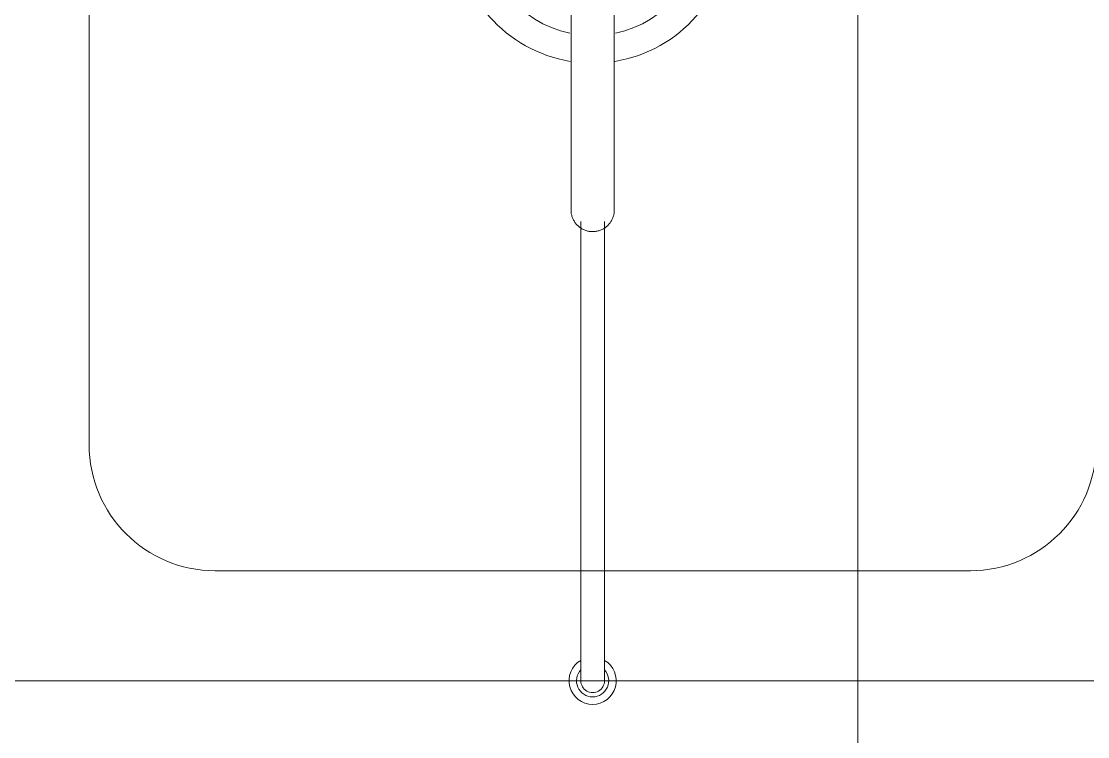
# Model space of a CAD drawing. Header units: inches. Extents: x -1548 to 1644, y -860 to 924.
# Drawn here: x -904.58 to -887.64, y 472.61 to 483.98 of the extents above; entities that cross this region are included whole.
import ezdxf

# ---------------------------------------------------------------- set-up
doc = ezdxf.new("R2010")
doc.units = ezdxf.units.IN
doc.header["$MEASUREMENT"] = 0
for name, color, linetype, lineweight in [('A-FDSQ', 13, 'Continuous', 9), ('G-ANNO-SYMB', 111, 'Continuous', 9), ('P-SANR-FIXT', 6, 'Continuous', 9)]:
    doc.layers.add(name, color=color, linetype=linetype, lineweight=lineweight)

# ---------------------------------------------------------------- blocks, each defined once
blk = doc.blocks.new('Sink-3 Basin - 91_ Width-1106534-L1')
at = {"layer": 'P-SANR-FIXT'}
for p, q in [((-33.132, 5.092), (-33.132, -10.908)), ((-31.132, -12.908), (-19.132, -12.908)), ((-67.132, -14.658), (16.868, -14.658))]:
    blk.add_line(p, q, dxfattribs=at)
for centre, start, end in [((-31.132, -10.908), 180, 270), ((-19.132, -10.908), 270, 0)]:
    blk.add_arc(centre, 2, start, end, dxfattribs=at)
blk = doc.blocks.new('Faucet_Combo - Faucet_Combo-1106549-L1')
at = {"layer": 'P-SANR-FIXT'}
for p, q in [((-0.344, -9.517), (-0.344, -15.24)), ((0.344, -15.24), (0.344, -9.522))]:
    blk.add_line(p, q, dxfattribs=at)
at = {"layer": 'P-SANR-FIXT', "flags": 128}
for points in [[(-0.344, -12.933), (-0.344, -13.129), (-0.344, -13.32), (-0.344, -13.507), (-0.344, -13.69), (-0.344, -13.867), (-0.344, -14.039), (-0.344, -14.205), (-0.344, -14.365), (-0.344, -14.52), (-0.344, -14.667), (-0.344, -14.808), (-0.344, -14.943), (-0.344, -15.07), (-0.344, -15.19), (-0.344, -15.302), (-0.344, -15.407), (-0.344, -15.504), (-0.344, -15.593), (-0.344, -15.674), (-0.344, -15.747), (-0.344, -15.811), (-0.344, -15.867), (-0.344, -15.914), (-0.344, -15.953), (-0.344, -15.983), (-0.344, -16.004), (-0.344, -16.016), (-0.344, -16.02)], [(0.344, -16.02), (0.344, -16.016), (0.344, -16.003), (0.344, -15.981), (0.344, -15.95), (0.344, -15.911), (0.344, -15.863), (0.344, -15.806), (0.344, -15.741), (0.344, -15.668), (0.344, -15.586), (0.344, -15.496), (0.344, -15.399), (0.344, -15.293), (0.344, -15.18), (0.344, -15.06), (0.344, -14.932), (0.344, -14.797), (0.344, -14.655), (0.344, -14.507), (0.344, -14.352), (0.344, -14.191), (0.344, -14.024), (0.344, -13.852), (0.344, -13.675), (0.344, -13.492), (0.344, -13.304), (0.344, -13.112), (0.344, -12.916)], [(-0.344, -16.02), (-0.344, -16.016), (-0.344, -16.003), (-0.344, -15.981), (-0.344, -15.95), (-0.344, -15.911), (-0.344, -15.863), (-0.344, -15.806), (-0.344, -15.741), (-0.344, -15.668), (-0.344, -15.586), (-0.344, -15.496), (-0.344, -15.399), (-0.344, -15.293), (-0.344, -15.24)], [(0.344, -15.24), (0.344, -15.349), (0.344, -15.45), (0.344, -15.544), (0.344, -15.629), (0.344, -15.707), (0.344, -15.776), (0.344, -15.836), (0.344, -15.888), (0.344, -15.932), (0.344, -15.967), (0.344, -15.993), (0.344, -16.011), (0.344, -16.019), (0.344, -16.02)], [(0, -16.364), (-0.014, -16.364), (-0.027, -16.363), (-0.041, -16.361), (-0.055, -16.36), (-0.068, -16.357), (-0.082, -16.354), (-0.095, -16.351), (-0.108, -16.346), (-0.121, -16.342), (-0.134, -16.337), (-0.146, -16.331), (-0.159, -16.325), (-0.171, -16.318), (-0.183, -16.311), (-0.194, -16.304), (-0.205, -16.296), (-0.216, -16.287), (-0.227, -16.279), (-0.237, -16.269), (-0.247, -16.26), (-0.256, -16.25), (-0.265, -16.239), (-0.273, -16.228), (-0.282, -16.217), (-0.289, -16.206), (-0.296, -16.194), (-0.303, -16.182), (-0.309, -16.17), (-0.315, -16.157), (-0.32, -16.145), (-0.325, -16.132), (-0.329, -16.119), (-0.333, -16.105), (-0.336, -16.092), (-0.339, -16.079), (-0.341, -16.065), (-0.342, -16.051), (-0.343, -16.038), (-0.344, -16.024), (-0.344, -16.02)], [(0.344, -16.02), (0.343, -16.034), (0.343, -16.048), (0.341, -16.061), (0.339, -16.075), (0.337, -16.088), (0.334, -16.102), (0.33, -16.115), (0.326, -16.128), (0.322, -16.141), (0.317, -16.154), (0.311, -16.167), (0.305, -16.179), (0.298, -16.191), (0.291, -16.203), (0.284, -16.214), (0.276, -16.225), (0.267, -16.236), (0.258, -16.247), (0.249, -16.257), (0.239, -16.267), (0.229, -16.276), (0.219, -16.285), (0.208, -16.294), (0.197, -16.302), (0.186, -16.309), (0.174, -16.317), (0.162, -16.323), (0.15, -16.33), (0.137, -16.335), (0.125, -16.341), (0.112, -16.345), (0.099, -16.349), (0.085, -16.353), (0.072, -16.356), (0.058, -16.359), (0.045, -16.361), (0.031, -16.362), (0.017, -16.363), (0.004, -16.364), (0, -16.364)]]:
    blk.add_lwpolyline(points, dxfattribs=at)
blk = doc.blocks.new('Twist Waste - Twist Waste-V29-L1')
at = {"layer": 'A-FDSQ'}
for p, q in [((6.891, -2), (14.187, -2)), ((6.891, -2.375), (14.187, -2.375))]:
    blk.add_line(p, q, dxfattribs=at)
for centre, radius, start, end in [((2.187, -2.188), 2.188, 9.3259, 166.8705), ((2.187, -2.188), 1.75, 11.9238, 168.0783), ((2.187, -2.188), 0.75, 28.5945, 151.2376), ((14.187, -2.188), 0.375, 360, 150), ((14.187, -2.188), 0.256, 360, 132.9588), ((14.187, -2.188), 0.188, 270, 90), ((14.187, -2.188), 0.375, 210, 360), ((14.187, -2.188), 0.256, 227.0412, 360), ((2.187, -2.188), 2.188, 194.0561, 350.6741), ((2.187, -2.188), 1.75, 191.9215, 348.0762), ((2.187, -2.188), 0.75, 208.7619, 331.4059)]:
    blk.add_arc(centre, radius, start, end, dxfattribs=at)

msp = doc.modelspace()

# ---------------------------------------------------------------- linework, layer by layer
at = {"layer": 'G-ANNO-SYMB'}
msp.add_line((-891.28888, 454.99252), (-891.28888, 721.74026), dxfattribs=at)

# ---------------------------------------------------------------- block references
at = {"layer": 'A-FDSQ', "rotation": 269.9999999999998}
msp.add_blockref('Twist Waste - Twist Waste-V29-L1', (-893.3125, 487.6875), dxfattribs=at)
at = {"layer": 'P-SANR-FIXT'}
for name, p in [('Sink-3 Basin - 91_ Width-1106534-L1', (-870.36769, 488.15766)), ('Faucet_Combo - Faucet_Combo-1106549-L1', (-895.5, 497))]:
    msp.add_blockref(name, p, dxfattribs=at)

doc.saveas('drawing.dxf')
